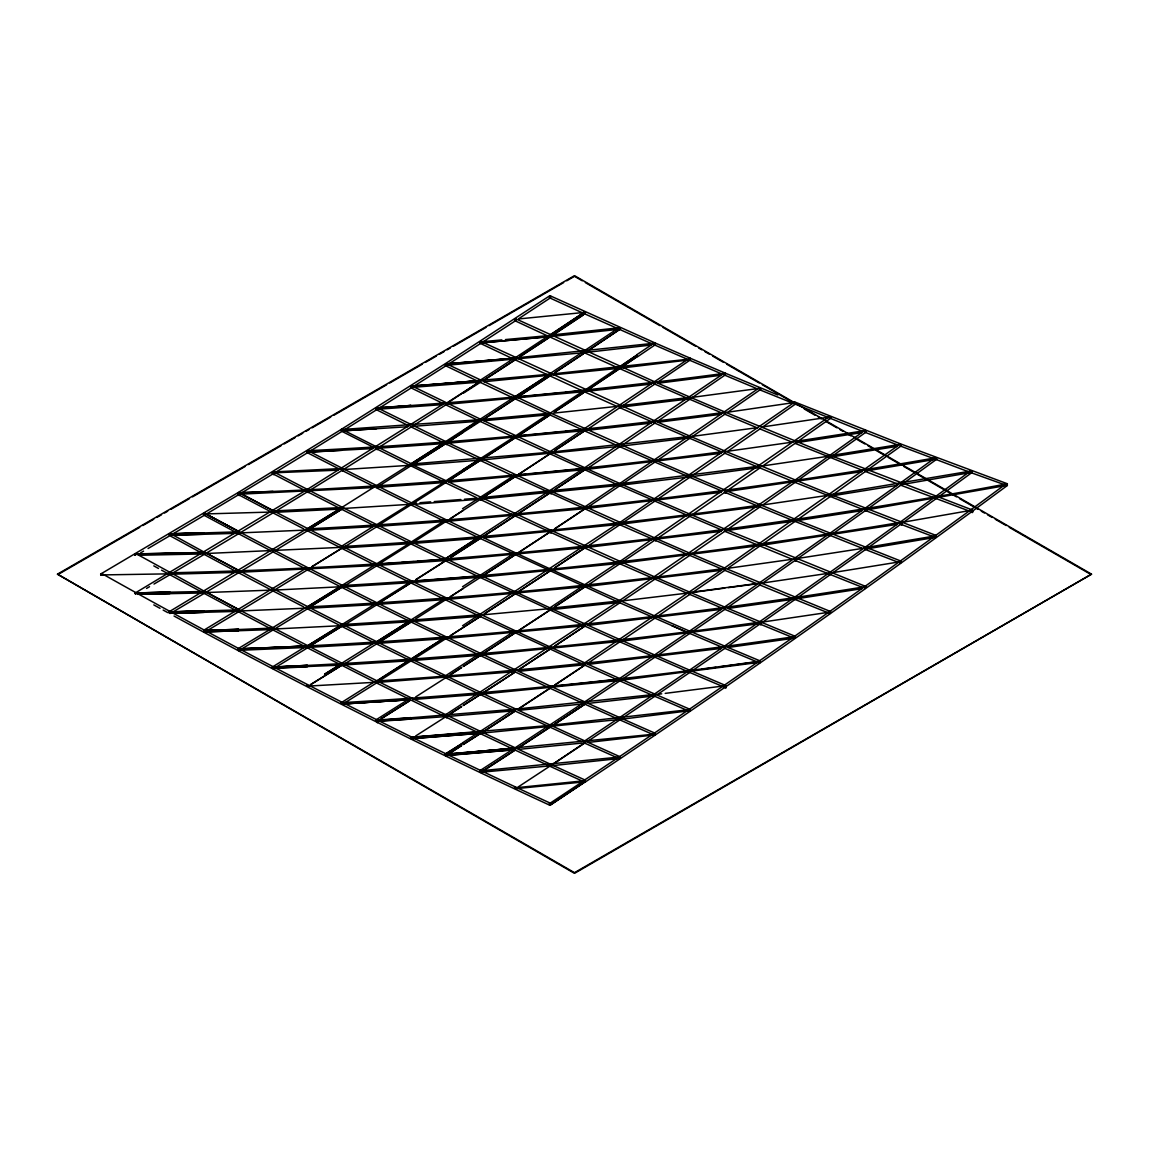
<?xml version="1.0" encoding="UTF-8"?>
<svg xmlns="http://www.w3.org/2000/svg" width="1149" height="1149" viewBox="0 0 1149 1149"><rect width="100%" height="100%" fill="white"/><g stroke="black" fill="none" stroke-linecap="round" stroke-linejoin="round"><path stroke-width="1.5" d="M829.434 495.98L829.664 494.889M829.434 456.957L829.664 455.866M829.837 613.494L830.454 611.498L829.837 613.494L794.648 599.304M829.434 574.026L829.664 572.949M829.434 535.003L829.664 533.926M724.646 451.37C563.369 472.885 401.102 486.86 238.504 492.82L238.504 493.366M237.829 648.941C239.581 647.663 239.236 652.244 238.561 649.803M865.513 587.785L865.269 586.694C657.86 620.101 448.455 641.286 238.504 648.912L238.575 650.348L305.677 647.49M794.476 403.371L794.864 402.279L795.74 403.873L762.074 427.428M338.424 470.142L272.988 472.857M407.68 660.876L341.957 665.084L310.316 684.804L342.172 665.07L272.988 667.971M373.066 448.555L307.458 452.103M341.928 430.631L341.354 429.338L237.972 492.662L100.595 574.083M409.36 699.784L341.985 703.906M724.804 374.014L724.646 373.324C609.013 388.75 492.864 400.211 376.455 407.924L376.47 408.843M689.759 359.062L549.94 374.186L411.04 386.581M411.026 737.256L411.658 738.85L410.538 737.084M447.492 363.816L515.125 358.086L445.683 363.931L445.755 365.08M588.417 742.398L654.772 734.886L654.758 734.125L445.697 754.721L445.826 755.611L515.269 749.708M445.826 755.424L513.502 749.78M901.376 445.64L900.04 444.175L724.129 568.31L584.267 663.145M585.143 780.674L515.14 787.826M725.105 375.005L725.191 373.626L724.129 373.195L584.267 468.031L444.993 559.06L480.009 536.497M759.704 388.017L759.934 389.094M899.911 562.392L901.276 561.33M134.878 555.283L136.099 553.717L204.364 591.247M795.266 636.331L794.648 638.327L795.453 636.402L725.048 607.203M411.802 386.638L411.601 385.834L410.811 386.38M830.038 494.702L971.221 470.975L971.393 472.253M760.135 660.919L759.503 662.901L760.308 660.991L725.048 646.226M377.188 408.498L376.743 407.651L375.809 408.627M690.018 670.312L725.22 685.321L724.229 687.159L725.349 686.499M1007.256 483.715L1006.064 484.648M690.19 709.407L689.185 711.231L690.19 709.407L655.031 694.14M654.097 733.895L654.772 735.058L655.203 733.249C502.012 666.133 351.695 592.539 204.479 513.172L239.193 531.8M619.153 757.493L619.426 758.728L620.446 757.722M239.236 493.452L238.848 492.548L237.972 493.294M935.257 457.934L936.78 459.155L904.364 482.637M307.386 451.6L307.918 450.652C421.913 509.452 537.732 564.676 655.203 616.166M204.867 514.063L204.436 513.201L203.603 513.905M866.116 431.622L865.269 430.415L864.895 431.507M134.821 593.243L306.84 489.718L445.166 402.811M168.96 612.92C168.372 610.78 171.775 612.345 170.023 613.509M339.831 469.338L306.884 452.462L307.386 450.724C446.947 443.902 586.148 430.717 724.646 412.347M303.753 489.862L272.414 473.575L273.462 471.765C398.545 537.272 525.869 598.514 655.203 655.189M689.07 359.034L689.228 358.186L690.348 359.062M202.066 553.215L169.305 535.405L169.291 534.271L170.368 533.596L204.364 552.224M619.024 327.925L620.23 328.083M134.85 555.068L135.266 554.033L204.149 552.439M550.457 297.792L549.409 295.997L445.166 363.788L341.354 429.338M584.123 430.171L584.582 429.137M584.123 469.194L584.582 468.16M584.123 508.217L584.582 507.183M584.123 547.24L584.582 546.206M584.123 586.263L584.582 585.229M584.123 625.286L584.582 624.252M584.123 664.309L584.582 663.275M584.123 703.332L584.582 702.298M584.123 742.369L584.582 741.32M549.279 453.266L549.739 452.232M549.279 570.335L549.739 569.301M549.279 765.449L549.739 764.415M445.022 364.951L446.243 363.73L550.515 413.022L655.203 460.074M445.022 716.172L445.496 715.138M410.365 699.253L410.854 698.219M341.196 430.516L342.431 429.295L341.684 429.281L376.455 446.746M375.752 682.075L376.24 681.055M341.196 664.653L342.574 663.591M272.227 472.986L272.715 471.966M306.682 490.896L307.185 489.876M272.227 512.009L272.73 510.989M972.083 510.702L971.48 511.621M584.798 312.068L584.942 313.16M584.769 780.43L584.927 781.808L517.079 788.544M619.742 328.901L619.684 327.752L549.94 335.163M482.321 772.128L550.069 765.88L619.828 758.469L619.814 757.708M549.308 296.887L550.5 295.939L655.203 343.005M654.628 343.953L654.628 343.192L515.154 358M654.628 733.435L654.801 734.8M550.586 297.088L550.5 295.939M689.615 358.373L689.687 359.522M621.566 719.245L689.802 710.685L689.615 709.594L549.94 725.407L411.055 737.285L480.383 731.899M237.8 493.84L238.116 493.036M794.232 480.684L864.752 430.473M203.445 514.45L203.761 513.66M970.862 510.17L971.839 509.783M169.118 534.816L169.434 534.026M203.445 553.473L203.761 552.224M203.445 631.533L203.761 630.729M936.277 535.52L935.688 537.531L936.277 535.52L830.454 494.429L725.048 451.097M900.155 522.536L899.94 523.628M900.155 561.559L899.94 562.651M688.955 358.56L549.409 452.088M724.646 373.324L724.717 374.473M724.646 685.508L724.847 686.599M864.881 469.812L864.666 470.903M864.881 547.872L864.666 548.949M865.685 586.421L865.068 588.417L865.685 586.421L725.048 529.143M619.024 484.031L759.216 387.888L760.279 388.319L760.609 389.425L728.437 411.744M619.024 523.054L794.347 402.322M619.024 562.076L829.521 416.527L830.598 416.943L830.928 418.064L797.205 441.862M584.123 507.37L619.153 483.715M621.566 680.208L759.934 662.269M514.479 475.255L462.544 508.691M728.322 647.447L795.051 638.054L794.864 636.603C656.065 657.027 516.447 671.921 376.455 681.041L445.697 636.934L377.145 681.012M795.051 638.054L794.864 636.603M830.009 416.728L830.239 418.107L830.425 416.943M830.009 611.857L830.239 613.221L830.655 612.13M237.857 610.636L238.92 609.645L204.709 591.304M971.968 511.549L1007.4 485.481L1007.213 484.189M794.864 441.475L865.269 430.602L865.283 431.363M1006.151 484.361L1007.4 483.873L1006.912 485.553L971.063 472.684M935.487 535.994L935.272 537.086M901.276 562.364L900.17 563.024M864.881 586.895L864.666 587.986M900.543 444.304L900.802 445.381L900.543 444.304L830.038 455.679M900.5 561.459L900.802 562.464M688.983 398.143L689.4 397.382M688.983 437.166L689.4 436.405M688.983 476.203L689.4 475.442M688.983 515.226L689.4 514.465M688.983 554.249L689.4 553.488M688.983 593.272L689.4 592.511M688.983 632.295L689.4 631.533M688.983 671.318L689.4 670.556M688.983 710.341L689.4 709.579M653.996 382.962L654.413 382.2M653.996 421.985L654.413 421.223M653.996 461.008L654.413 460.246M653.996 500.03L654.413 499.269M653.996 539.053L654.413 538.292M653.996 578.076L654.413 577.315M653.996 617.099L654.413 616.352M653.996 656.136L654.413 655.375M653.996 695.159L654.413 694.398M653.996 734.182L655.203 733.249M619.052 367.522L637.149 354.897L584.252 390.588M619.052 406.545L619.469 405.784M619.052 445.568L619.469 444.821M619.052 484.605L619.469 483.844M619.052 523.628L619.469 522.867M619.052 562.651L619.469 561.89M619.052 601.674L619.469 600.913M619.052 640.697L619.469 639.936M619.052 679.72L619.469 678.958M619.052 718.743L619.469 717.981M619.052 757.766L619.886 756.76M865.47 471.076L936.09 459.198L935.846 457.776C728.035 493.998 518.098 518.3 307.386 528.885M936.09 537.244L935.875 535.807L936.09 537.244L865.47 549.121M971.192 510.07L971.35 511.133M971.48 511.434L971.465 510.673M1007.07 484.203L1006.768 485.065M134.964 593.559L135.683 592.74L136.544 593.415M515.786 319.939L514.493 320.269L515.7 318.776L655.203 382.028M549.409 413.683L584.784 389.956L585.344 390.459M514.623 436.519L549.94 413.051L550.673 413.913M410.509 659.67L411.457 658.952M273.491 472.957L272.414 473.575M411.658 621.781L378.552 642.693M341.224 702.7L375.91 680.897M654.011 343.178L655.476 344.614L637.796 356.592M174.045 616.036C297.017 683.253 422.243 746.376 549.495 805.09L550.515 803.266C397.899 732.861 248.241 656.093 101.83 573.566L100.739 575.333M584.166 312.054L585.516 312.772L584.927 313.691M550.601 297.735L518.702 318.675M445.309 675.914L514.623 631.031M272.241 667.095L306.84 645.81M170.756 574.04L170.023 574.486M272.528 667.296L273.649 668.488L272.442 668.144M238.518 648.768L237.814 649.932L238.547 650.506M342.603 469.367L341.928 469.654L409.317 465.345M342.603 547.297L204.177 553.603M239.222 610.751L238.547 611.038L305.648 608.166M480.799 342.876L479.722 342.603L480.699 341.354L655.203 421.051M307.731 452.175L306.884 452.462M446.243 403.313L480.943 380.951L446.43 403.672M446.056 442.494L480.943 419.974L411.399 464.613L428.907 453.467M446.243 481.359L480.943 459.011L446.43 481.718M307.932 646.341L342.431 624.984L308.104 646.715M584.999 780.114L584.123 781.392L584.927 781.981L550.069 805.076L549.323 803.438L550.515 803.266M341.899 507.384L307.185 528.899L342.187 507.599M377.016 524.777L376.743 525.007M342.187 585.645L307.788 606.701M342.187 624.668L307.788 645.724M272.715 627.842L237.987 648.74M307.185 606.945L341.899 585.43M307.185 645.968L341.899 624.453M101.04 573.897L102.089 575.046M169.176 572.791L170.325 572.604M1006.165 483.801C867.897 585.918 727.331 684.948 584.267 780.228M938.202 497.158L972.155 472.368M972.155 511.391C845.319 604.345 716.516 694.628 585.631 781.794M935.358 457.632C786.304 565.94 634.564 670.571 479.88 770.692L481.129 771.568M904.277 521.718L936.78 498.178M867.581 509.05L901.448 484.734M867.581 548.073L901.448 523.757M866.174 510.055L832.379 534.113M866.174 549.078L832.379 573.136M833.757 455.09L866.174 432.01M832.336 495.118L901.046 445.984M797.205 480.885L830.928 457.087M797.205 519.908L830.928 496.109M797.205 558.931L830.928 535.132M797.205 597.954L830.928 574.17M762.074 466.451L795.74 442.896M794.347 480.383L619.153 600.783L445.309 714.937M762.074 505.474L795.74 481.919M762.074 544.497L795.74 520.942M762.074 583.534L795.74 559.965M762.074 622.557L795.74 598.988M728.437 450.767L760.609 428.462M728.437 489.79L760.609 467.485M728.437 528.813L760.609 506.508M760.609 545.531L728.409 567.865M728.437 606.859L760.609 584.554M728.437 645.882L760.609 623.577M725.507 530.838L693.364 552.942M725.507 569.861L693.364 591.965M691.928 397.827L725.522 374.746M691.928 436.85L725.522 413.769M693.393 474.867L725.522 452.792M693.393 513.89L725.507 491.815M691.928 631.964L725.522 608.884M691.928 670.987L725.522 647.907M658.391 381.655L690.477 359.809M658.391 420.678L690.477 398.832M658.391 459.701L690.477 437.855M658.391 498.723L690.477 476.878M658.391 537.746L690.477 515.901M658.391 576.784L690.477 554.924M658.391 615.807L690.477 593.947M658.391 654.829L690.477 632.97M658.391 693.852L690.477 671.993M622.916 366.287L637.307 356.52L622.744 366.416M636.661 354.826L654.097 343.063M621.982 406.258L655.476 383.637M621.982 445.281L655.476 422.674M621.982 484.303L655.476 461.697M621.982 523.326L655.476 500.72M621.982 562.349L655.476 539.743M621.982 601.372L655.476 578.766M621.982 640.395L655.476 617.789M621.982 679.418L655.476 656.811M621.982 718.441L655.476 695.834M619.153 327.623L549.409 374.043M587.082 429.597L620.532 407.234M587.082 468.634L620.532 446.257M587.082 507.657L620.532 485.28M619.153 522.738L462.544 625.76M587.082 546.68L620.532 524.303M619.153 561.76L549.409 608.194M587.082 585.703L620.532 563.326M587.082 624.726L620.532 602.349M587.082 663.749L620.532 641.372M936.78 459.155L935.889 459.097M587.082 702.771L620.532 680.409M584.267 741.206C715.138 654.054 843.897 563.757 970.733 470.846L971.997 471.593M587.082 741.794L620.532 719.432M552.985 764.114L585.128 742.8M553.143 763.97L584.726 742.714M584.784 311.896L550.242 335.192M515.154 357.842L584.582 312.054L585.588 312.499M554.637 723.971L585.128 703.777M552.224 725.881L585.631 703.748M584.784 780.2L549.739 803.453L549.495 805.09M584.927 781.981L550.357 805.133L550.242 803.481M655.203 577.143L550.515 530.106L410.854 464.081L549.94 374.028L515.355 396.778M518.371 747.798L550.27 726.857M518.17 786.979L550.27 765.88M482.494 342.23L515.8 320.571M479.865 380.463L514.623 357.87M445.913 480.756L515.441 436.089M514.623 552.985L462.544 586.737M514.623 709.077L462.544 742.829M483.427 770.562L515.47 749.708M463.047 430.703L480.699 419.672M450.135 440.771L480.512 421.238M463.047 469.726L480.699 458.695M450.135 479.794L480.713 460.103M450.135 518.831L480.512 499.284M450.135 596.877L480.512 577.329M450.135 635.9L480.713 616.209M450.135 674.923L461.711 667.425L450.293 674.808M450.135 713.946L461.711 706.463L450.293 713.831M450.135 752.968L461.711 745.486L450.293 752.854M450.293 440.656L463.162 432.354M450.293 479.679L480.512 460.261M450.293 518.702L463.162 510.4M450.293 596.748L463.162 588.446M450.293 635.785L480.512 616.352M447.851 364.549L481.043 343.178M830.928 418.064L829.664 417.561M463.162 393.331L480.512 382.215M414.028 463.837L445.999 443.428M480.713 655.232L463.162 666.492L480.512 655.39M480.713 694.255L463.162 705.515L480.512 694.413M445.18 754.017L463.047 742.9L445.496 754.175L446.501 755.266L445.798 755.783M480.713 733.277L463.162 744.538L480.512 733.435M414.2 463.693L444.361 444.505M445.697 519.865L411.457 541.868M480.397 614.744L411.055 620.173L376.455 641.874L445.697 597.911M413.18 386.667L446.343 365.526M413.166 425.704L446.315 404.563M414.157 502.788L445.999 482.451M414.157 541.811L445.999 521.474M415.665 618.894L445.999 599.519M795.74 403.873L794.849 403.816M415.665 657.917L445.999 638.542M415.665 696.94L445.999 677.565M415.665 735.963L445.999 716.603M342.1 507.298L445.913 441.733L550.515 491.068L655.203 538.12M378.567 408.527L411.672 387.63M378.552 447.564L411.658 426.667M379.543 485.639L411.342 465.532M376.24 524.964L411.342 503.147M379.558 524.648L411.141 504.713M379.543 563.685L411.141 543.736M381.037 640.783L411.141 621.781M381.037 679.806L411.141 660.804M410.509 698.075L375.924 719.92L377.159 720.811L376.527 721.673M381.253 718.671L409.834 700.617M381.037 718.829L409.633 700.775M760.609 389.425L759.331 388.922M344.011 430.143L377.073 409.475M343.982 469.18L377.044 448.512M341.354 546.407L375.91 524.806M345.49 546.292L377.044 526.572M345.49 585.315L377.044 565.595M345.49 624.338L377.044 604.618M341.354 663.476L375.91 641.874M345.49 663.361L377.044 643.641M345.49 702.398L377.044 682.664M311.752 527.808L342.172 508.978L311.91 527.693M310.316 606.744L342.172 587.024L310.489 606.615M310.316 645.781L342.172 626.047L310.489 645.637M310.862 450.667L342.503 431.09M310.848 489.704L342.488 470.128M275.028 472.641L307.989 452.447M274.999 511.678L307.961 491.485M169.305 611.656L306.84 528.741M274.999 550.701L307.961 530.508M203.89 631.62L204.924 631.634L203.617 630.327L306.84 567.764M274.999 589.724L307.961 569.531M272.385 627.9L306.84 606.787M274.999 628.747L307.961 608.553M276.492 666.851L307.961 647.576M240.601 493.51L273.519 473.56M240.572 532.547L273.505 512.598M240.572 571.57L273.505 551.621M240.572 610.593L273.505 590.643M240.572 649.63L273.505 629.666M206.231 514.134L239.107 494.415M206.202 553.172L239.078 533.452M206.202 592.195L239.078 572.489M206.202 631.232L239.078 611.512M620.532 329.188L619.828 329.375A6879.709 3111.722 -51 0 1 589.279 349.957M170.411 535.391L204.737 515.025M173.37 572.676L204.709 554.077M173.37 611.699L204.709 593.099M549.739 335.149L550.515 334.977M584.582 390.114L585.372 389.928M619.684 366.603L620.259 366.588M140.609 552.884L143.582 551.147M148.063 548.518L168.917 536.267M146.541 588.432L149.528 586.694M153.995 584.065L168.889 575.319M57.45 574.155L574.5 275.645L1091.55 574.155L574.5 873.355L57.45 574.155L574.5 872.68L1091.55 574.155M59.001 573.94L139.747 527.334M142.849 525.538L153.722 519.262M156.824 517.467L161.478 514.781M164.58 512.985L167.697 511.19M170.799 509.395L189.427 498.637M192.529 496.842L245.326 466.365M248.428 464.569L281.045 445.755M284.148 443.959L295.02 437.683M298.122 435.888L302.776 433.202M305.878 431.406L308.995 429.611M312.097 427.816L330.725 417.058M333.828 415.277L386.624 384.786M389.726 383.005L422.329 364.176M425.446 362.38L436.304 356.104M439.421 354.309L444.074 351.623M447.176 349.827L450.279 348.032M453.395 346.251L485.998 327.422M489.101 325.627L563.628 282.597M566.73 280.801L574.5 276.32L582.27 280.801M445.41 753.945L445.266 755.266M342.445 508.533L409.317 504.368M342.445 625.602L273.476 629.049M342.416 664.596L325.167 674.75L342.603 664.381L341.928 664.783M273.476 511.98L204.149 513.976M273.476 590.026L204.177 592.625M273.491 549.825L272.73 550.012L273.634 550.759M620.259 756.832C502.946 704.509 387.285 648.438 273.491 588.848L272.73 589.035L273.634 589.782M342.301 624.367L411.744 581.121M411.457 502.845L445.999 481.043M619.886 483.6L655.203 499.097M170.368 573.825L101.356 574.931L101.342 574.069M341.368 702.484L342.632 704.064L341.253 703.59M1006.668 483.916C730.692 535.822 450.638 566.773 169.837 572.805M1006.897 485.366L865.47 510.099M971.48 472.411L900.759 484.777M902.439 522.335L969.612 510.587M865.269 547.671L935.875 535.807M342.215 586.679L272.959 590.169M830.239 457.13L897.24 446.315M830.239 496.153L897.24 485.338M900.543 522.35C715.626 553.315 529.1 574.83 341.899 585.573M897.24 524.361L759.906 545.56L621.566 563.139M831.919 572.762L898.906 561.962M307.702 529.991L238.547 532.978M861.951 432.599L796.803 442.652M861.951 471.621L726.57 491.6M796.803 520.712L861.951 510.644M796.731 558.586L863.631 548.245M796.803 598.758L861.951 588.69M272.385 549.84L273.132 549.768M272.385 588.877L273.132 588.791M761.586 427.083L828.4 417.216M761.586 466.106L828.4 456.239M761.586 505.129L828.4 495.262M761.586 583.175L828.4 573.308M761.586 622.198L828.4 612.331M726.498 412.39L794.864 402.452L794.95 403.601M726.498 451.428L793.212 442.035M726.57 530.623L795.051 520.985M728.251 568.252L795.237 558.845M728.322 608.424L795.051 599.031M691.454 397.468L758.081 388.549M691.454 436.491L758.081 427.572M759.733 466.063L619.67 483.858L480.397 497.675M691.526 476.663L759.906 467.514M759.733 505.086C621.078 524.475 481.675 538.493 341.899 546.551M759.906 506.537L621.566 524.116M689.615 592.525L759.704 583.146M693.206 592.353L724.76 588.13M728.265 587.656L758.081 583.663M759.733 622.155C598.284 644.804 435.787 659.957 272.916 667.081L272.988 668.517M759.906 623.605L621.566 641.185M691.454 670.643L698.463 669.695M701.967 669.235L715.999 667.354M719.504 666.88L758.081 661.723M549.739 295.954L549.495 297.074M658.276 383.22L721.313 375.22M658.276 422.243L721.313 414.243M721.313 453.266L584.927 469.625L449.273 482.163M721.313 492.289L584.927 508.648L445.798 521.474M721.313 531.312L584.927 547.671L445.798 560.497M724.646 568.439C586.148 586.866 446.932 599.879 307.386 606.931M721.313 570.335L584.927 586.694L445.798 599.534M721.313 609.358L588.417 625.329M721.313 648.381L588.417 664.352M656.452 694.484L661.709 693.824M665.214 693.378L722.994 686.039M621.58 368.025L689.773 359.824M689.615 397.396L619.684 405.798M621.566 407.048L689.773 398.861M689.615 436.433L549.94 452.232L411.055 464.067M621.58 446.071L689.773 437.884M621.58 485.093L689.773 476.907M621.508 601.013L687.949 593.042M584.927 352.542L651.282 345.03M584.927 391.565L651.282 384.068M584.927 430.602L651.282 423.091M654.628 694.413L515.154 709.22L376.441 720.624L376.542 721.515L445.798 716.603L515.269 710.685M588.417 703.375L654.772 695.863M550.069 336.614L619.828 329.203M619.828 368.226L483.988 381.741M553.502 413.137L618.018 406.286M482.25 459.945L619.828 446.286M619.828 485.309L482.293 498.968M619.828 524.332L483.988 537.833M619.828 563.355L482.293 577.013M549.94 608.324L619.684 600.927M550.069 609.789L619.828 602.378M619.828 641.401L482.25 655.059M551.75 686.499L591.864 682.233M595.354 681.86L602.32 681.127M605.81 680.754L618.018 679.461M619.828 680.423L482.25 694.097M619.828 719.446L482.293 733.105M518.788 318.934L583.074 312.542M583.189 352.714L447.607 365.224M518.788 396.979L561.646 392.728M565.222 392.369L583.074 390.603M583.132 391.752L447.579 404.261M516.993 436.175L525.926 435.299M529.502 434.94L561.646 431.751M565.222 431.392L583.074 429.625M583.132 430.774L447.536 443.284M516.993 475.198L525.926 474.322M529.502 473.963L549.15 472.009M552.712 471.664L572.36 469.711M575.936 469.352L583.074 468.648M584.927 625.717L445.798 638.557L376.527 643.469M518.831 671.303L584.927 664.74M518.745 710.326L584.927 703.763M518.745 749.363L584.927 742.785M482.321 342.862L546.522 336.872M501.854 339.903L480.454 341.885L480.454 342.732M505.431 339.573L548.231 335.623M482.278 342.819L546.507 336.944M549.94 413.209L480.397 419.629L341.899 429.525M483.988 420.764L550.069 414.66M482.235 614.887L548.231 608.798M452.878 363.615L513.431 358.459M515.269 671.648L376.527 682.506M445.711 754.218L515.154 748.243L445.683 754.175M412.936 387.328L480.512 382.057M412.922 426.365L480.512 421.08M412.922 465.388L480.512 460.103M412.879 503.262L416.426 502.989M419.988 502.702L430.66 501.869M434.221 501.596L460.893 499.513M464.455 499.226L476.907 498.249M412.922 504.411L480.512 499.126M412.879 543.448L480.512 538.149M418.207 580.891L430.66 579.915M434.221 579.642L475.126 576.439M412.922 582.471L480.512 577.171M412.879 621.494L480.512 616.209M412.879 660.517L480.512 655.232M412.879 699.54L480.512 694.255M412.879 737.414L457.331 733.924M460.893 733.651L478.673 732.258M476.964 733.479L412.936 738.548L480.512 733.277M376.455 407.924L411.055 405.425L376.527 408.57M376.542 409.331L442.336 404.649M378.179 719.992L411.055 717.622M411.184 719.044L376.542 720.969M376.527 448.354L444.031 443.557M376.527 487.377L444.031 482.58M376.527 526.414L444.031 521.603M378.265 564.159L381.813 563.9M385.36 563.642L397.798 562.766M401.346 562.507L413.784 561.631M417.331 561.373L443.974 559.477M376.527 565.437L444.031 560.626M376.527 604.446L444.031 599.649M341.985 704.093L407.608 699.827L341.957 704.064L341.871 702.657C481.661 694.585 621.078 680.581 759.733 661.178L759.906 662.628M376.57 428.706L341.985 430.932L407.68 426.724M341.957 548.016L411.141 543.578M341.971 587.024L407.593 582.83M341.899 624.596L411.342 620.23M341.957 626.061L407.593 621.853M373.066 487.578L238.575 494.257M307.444 530.35L372.98 526.615M373.066 565.624L238.561 572.317M307.444 608.396L372.994 604.647M307.444 647.418L373.08 643.67M309.182 686.039L374.718 682.305M341.985 450.322L307.458 452.289M341.899 468.505L272.916 471.952L272.988 473.402M341.899 507.528L272.931 510.975M272.974 512.425L341.957 508.993M272.974 668.474L307.472 666.793M238.504 492.82L272.945 491.355M272.931 628.043L204.149 631.045L204.192 631.95L272.974 629.508M204.192 631.95L238.59 630.715L204.192 631.39M238.518 531.829L169.822 533.983L169.865 535.233L236.838 533.337M169.865 535.233L204.22 534.256M169.865 574.27L236.838 572.36M238.518 609.875L169.822 612.029L169.865 613.279L236.838 611.383M139.115 555.283L202.425 553.947M204.149 591.462L135.553 592.927L135.596 594.335M142.447 594.234L202.468 592.97M135.553 553.904L204.149 552.525L135.568 554.45M137.305 594.306L169.88 593.645M619.469 366.761L620.23 367.106M515.47 788.731L514.493 787.338L515.7 787.625M411.342 738.692L410.595 738.333M376.728 721.515L375.996 721.155M655.203 694.226C513.919 632.323 375.062 564.906 238.848 492.548L273.606 510.946M239.078 570.694L204.709 552.281M342.459 585.401L341.684 585.588L411.342 542.184M377.016 485.754L376.743 485.984M377.016 602.823L376.743 603.067M584.999 467.916L620.259 483.657M585.128 469.625L584.927 469.783A6855.48 3100.62 -51 0 1 554.421 490.048M480.799 772.53L479.794 771.582M1007.07 483.643L900.96 444.031L795.266 402.179M967.831 471.478L900.356 446.027M967.831 510.501L900.356 485.05M971.652 509.711L830.454 455.406L725.048 412.074M900.356 524.073L935.688 537.531M136.314 554.206L135.568 554.206M865.068 432.326L897.139 444.778M865.068 471.349L897.139 483.801M865.068 510.371L897.125 522.824M900.96 561.1L795.266 519.262L725.048 490.12M865.068 549.394L897.125 561.847M861.836 431.047L759.503 389.726M861.865 470.085L794.648 443.198M861.865 509.108L794.648 482.221M861.836 548.116L794.648 521.244M861.836 587.139L794.648 560.281M830.454 611.498L725.048 568.166M777.83 395.012L725.048 373.052M759.503 428.749L791.446 441.891M759.503 467.787L793.04 481.56M759.503 506.81L793.04 520.583M759.503 545.832L791.446 558.96M759.503 584.855L793.04 598.643M759.503 623.878L791.446 637.006M724.416 375.034L756.286 388.391M724.416 414.057L756.286 427.414M724.416 453.079L756.286 466.437M724.416 492.117L756.315 505.474M724.416 531.14L756.286 544.482M724.416 570.163L756.286 583.505M724.416 609.185L756.315 622.543M724.416 648.208L756.315 661.565M690.018 358.115L725.22 373.123M689.185 360.025L722.635 374.287M690.018 397.137L725.22 412.146M689.185 399.048L722.635 413.31M690.018 436.16L725.22 451.169M689.185 438.071L722.635 452.333M690.018 475.183L725.22 490.206M689.185 477.094L721.199 490.738M690.018 514.206L725.22 529.229M689.185 516.116L721.199 529.761M690.018 553.229L725.22 568.252M689.185 555.139L722.635 569.401M690.018 592.252L725.22 607.275M689.185 594.162L722.635 608.424M690.018 631.289L725.22 646.298M689.185 633.185L721.199 646.844M689.185 672.208L724.416 687.231M445.395 365.626L476.778 380.721M655.031 342.933L690.19 358.186M654.198 344.829L686.154 358.703M655.031 381.956L690.19 397.209M654.198 383.852L686.01 397.669M655.031 420.979L690.19 436.232M654.198 422.875L686.154 436.749M655.031 460.002L690.19 475.255M686.154 475.772L619.254 446.473M655.031 499.025L690.19 514.278M687.605 515.427L619.254 485.496M655.031 538.048L690.19 553.315M687.605 554.45L619.254 524.519M655.031 577.071L690.19 592.338M687.605 593.473L619.254 563.541M690.19 631.361L655.031 616.094M687.605 632.496L619.254 602.564M671.734 625.616L686.154 631.878M655.031 655.117L690.19 670.384M687.605 671.519L619.254 641.587M654.198 696.05L687.605 710.542M652.618 422.186L619.254 407.435M652.603 344.125L584.353 313.706M619.254 368.412L652.603 383.148M619.254 680.61L652.603 695.346M619.254 719.633L652.603 734.369M617.659 367.709L584.353 352.729M616.079 406.014L584.353 391.752M616.079 445.051L584.353 430.774M616.079 484.074L514.695 437.683M616.079 601.142L479.937 538.335M616.079 640.165L584.353 625.903M616.079 679.188L584.353 664.926M616.079 718.211L584.353 703.949M617.659 757.952L584.353 742.972M616.079 523.082L514.695 476.72M584.353 547.858L617.659 562.823M582.773 312.988L549.495 297.778M582.773 352.011L549.495 336.801M582.758 391.033L514.695 359.637M582.758 430.056L514.695 398.66M582.773 547.125L514.695 515.743M582.773 625.185L479.937 577.358M582.758 664.194L479.937 616.381M549.495 688.021L581.179 702.499M581.193 741.536L514.695 710.858M204.479 591.218C329.26 658.478 456.268 721.629 585.372 780.171M549.495 766.067L581.179 780.544M585.372 467.988L480.971 419.442L411.601 385.834M514.695 320.614L547.915 336.068M547.915 687.289L479.937 655.404M514.695 749.88L547.915 765.335M479.937 343.206L513.115 358.89M479.937 382.229L513.115 397.913M479.937 421.266L513.115 436.936M479.937 460.289L513.115 475.973M479.937 499.312L513.115 514.996M479.937 694.427L511.535 709.364M479.937 733.45L511.535 748.387M445.223 404.577L476.778 419.744M445.223 443.6L476.778 458.767M445.223 482.637L476.778 497.79M445.223 521.66L476.778 536.813M445.223 560.683L476.778 575.836M445.223 599.706L476.778 614.859M476.778 653.896L410.566 621.796M476.778 692.919L410.566 660.833M445.223 716.775L476.778 731.942M410.581 387.658L443.658 403.816M446.272 441.791L376.987 407.68M410.566 426.681L443.658 442.839M410.566 465.704L443.658 481.862M410.566 504.727L443.658 520.885M410.566 543.75L443.658 559.908M410.566 582.773L443.658 598.931M410.566 699.856L443.658 716.014M375.967 409.504L409.001 425.906M377.016 446.731L411.615 463.894M375.953 448.527L409.001 464.928M375.953 487.549L409.001 503.951M375.953 526.587L409.001 542.974M375.953 565.61L409.001 581.997M375.953 604.633L409.001 621.02M375.953 643.655L409.001 660.043M375.953 682.678L409.001 699.066M341.397 431.119L374.387 447.737M341.397 470.142L374.387 486.759M341.397 509.165L374.387 525.782M341.397 548.188L374.387 564.82M341.397 587.211L374.387 603.843M341.397 626.234L374.387 642.865M374.387 681.888L306.884 647.591M306.884 491.485L339.831 508.361M306.884 530.508L339.831 547.384M306.884 569.545L339.831 586.407M306.884 608.568L339.831 625.429M272.414 512.598L303.753 528.885M272.414 551.621L303.753 567.908M272.414 590.643L303.753 606.931M272.414 629.666L303.753 645.953M273.491 588.848L204.551 552.209M238.001 494.429L270.848 511.765M237.987 533.452L270.848 550.802M237.987 572.475L270.848 589.825M237.987 611.498L270.848 628.848M239.078 531.671L204.852 513.416M203.632 515.039L236.435 532.619M203.617 554.062L236.435 571.642M203.617 593.085L236.435 610.665M202.066 592.252L169.377 574.471M153.794 565.883L158.476 568.453M161.578 570.177L167.811 573.61M153.794 604.905L160.027 608.338M163.144 610.062L167.811 612.632M585.372 282.597L659.899 325.627M663.002 327.422L695.605 346.251M698.721 348.032L701.824 349.827M704.926 351.623L709.579 354.309M712.696 356.104L723.554 362.38M726.671 364.176L759.274 383.005M762.376 384.786L791.876 401.82M804.3 409.001L815.172 415.277M818.275 417.058L821.377 418.854M826.045 421.539L836.903 427.816M840.005 429.611L843.122 431.406M846.224 433.202L850.878 435.888M857.097 439.478L864.852 443.959M867.955 445.755L872.622 448.44M875.725 450.236L885.046 455.607M888.148 457.403L900.572 464.569M903.674 466.365L914.547 472.641M917.649 474.436L944.047 489.675M947.149 491.47L956.471 496.842M959.573 498.637L978.201 509.395M981.303 511.19L984.42 512.985M987.522 514.781L992.176 517.467M995.278 519.262L1006.151 525.538M1009.253 527.334L1089.999 573.94M376.743 564.03L377.145 563.944M307.386 528.741L308.104 529.646M515.125 787.28L515.283 788.171M584.927 664.912L585.128 664.754A6872.873 3108.462 -51 0 1 554.622 685.077M307.156 686.37L306.855 684.818L308.104 685.738M445.683 363.931L445.812 364.822M584.353 313.002L585.128 313.533A6872.844 3108.318 -51 0 1 554.637 333.756M411.026 386.035L411.155 386.926M376.987 525.323L377.231 526.055M376.987 564.346L377.231 565.078M619.828 758.469L619.684 757.019L480.383 770.85L480.526 771.74M865.384 430.904L865.355 431.751M307.415 685.292L307.415 686.14M238.518 492.849L238.532 493.955M515.283 319.882L515.14 319.537M583.448 314.883A6872.901 3108.648 -51 0 1 554.407 334.129M550.055 337.002A6872.901 3108.648 -51 0 1 519.592 356.994M515.24 359.838A6872.901 3108.648 -51 0 1 484.821 379.63M548.82 337.591A6872.844 3108.318 -51 0 1 519.822 356.635M515.47 359.465A6872.844 3108.318 -51 0 1 483.614 380.19M583.462 353.835A6879.709 3111.722 -51 0 1 554.407 373.08M550.055 375.953A6879.709 3111.722 -51 0 1 519.607 395.945M515.255 398.789A6879.709 3111.722 -51 0 1 484.835 418.581M620.043 329.088A6879.738 3111.435 -51 0 1 589.509 349.526M585.143 352.427A6879.738 3111.435 -51 0 1 554.651 372.635M550.285 375.508A6879.738 3111.435 -51 0 1 519.836 395.515M515.484 398.358A6879.738 3111.435 -51 0 1 483.628 419.069M619.814 368.542A6879.709 3111.722 -51 0 1 589.279 388.98M583.462 392.857A6879.709 3111.722 -51 0 1 554.407 412.103M550.055 414.976A6879.709 3111.722 -51 0 1 519.607 434.968M515.255 437.812A6879.709 3111.722 -51 0 1 484.835 457.604M620.029 368.254A6879.709 3111.42 -51 0 1 589.494 388.678M585.128 391.594A6879.709 3111.42 -51 0 1 554.637 411.802M550.27 414.674A6879.709 3111.42 -51 0 1 516.921 436.577M515.47 437.525A6879.709 3111.42 -51 0 1 483.614 458.236M585.157 430.401A6872.901 3108.332 -51 0 1 554.651 450.609M550.299 453.482A6872.901 3108.332 -51 0 1 518.4 474.436M515.499 476.332A6872.901 3108.332 -51 0 1 483.628 497.057M583.477 431.636A6872.858 3108.347 -51 0 1 554.436 450.882M550.084 453.754A6872.858 3108.347 -51 0 1 518.185 474.709M515.283 476.591A6872.858 3108.347 -51 0 1 484.864 496.382M585.143 469.453A6855.508 3100.476 -51 0 1 554.651 489.675M550.299 492.548A6855.508 3100.476 -51 0 1 518.386 513.488M515.484 515.384A6855.508 3100.476 -51 0 1 483.628 536.109M480.742 537.976A6855.508 3100.476 -51 0 1 450.552 557.423M446.027 560.324A6855.508 3100.476 -51 0 1 415.881 579.556M409.863 583.376A6855.508 3100.476 -51 0 1 379.759 602.392M550.069 492.921A6855.48 3100.62 -51 0 1 518.156 513.862M515.269 515.757A6855.48 3100.62 -51 0 1 484.849 535.549M480.512 538.35A6855.48 3100.62 -51 0 1 450.322 557.796M444.29 561.66A6855.48 3100.62 -51 0 1 415.651 579.929M411.141 582.802A6855.48 3100.62 -51 0 1 379.529 602.765M554.637 528.827A6872.887 3108.404 -51 0 0 585.128 508.605L584.927 508.806A6872.873 3108.49 -51 0 1 554.421 529.057M550.285 531.7A6872.887 3108.404 -51 0 1 518.371 552.64M515.47 554.536A6872.887 3108.404 -51 0 1 483.614 575.261M550.069 531.944A6872.873 3108.49 -51 0 1 518.156 552.884M515.269 554.78A6872.873 3108.49 -51 0 1 484.849 574.557M554.637 567.893A6872.887 3108.433 -51 0 0 585.128 547.671L584.927 547.829A6872.887 3108.476 -51 0 1 554.436 568.037M550.27 570.766A6872.887 3108.433 -51 0 1 518.371 591.706M515.47 593.602A6872.887 3108.433 -51 0 1 483.614 614.327M550.069 570.909A6872.887 3108.476 -51 0 1 518.17 591.864M515.269 593.76A6872.887 3108.476 -51 0 1 484.849 613.537M554.637 606.873A6872.887 3108.404 -51 0 0 585.128 586.651L584.927 586.852A6872.873 3108.49 -51 0 1 554.421 607.132M550.285 609.746A6872.887 3108.404 -51 0 1 518.371 630.686M515.47 632.582A6872.887 3108.404 -51 0 1 483.614 653.307M550.069 610.018A6872.873 3108.49 -51 0 1 518.156 630.959M515.255 632.855A6872.873 3108.49 -51 0 1 484.849 652.632M584.898 626.104A6872.887 3108.648 -51 0 1 554.407 646.327M550.055 649.199A6872.887 3108.648 -51 0 1 518.142 670.14M515.24 672.036A6872.887 3108.648 -51 0 1 483.384 692.761M585.114 625.832A6872.873 3108.462 -51 0 1 554.622 646.054M550.27 648.926A6872.873 3108.462 -51 0 1 518.357 669.881M515.456 671.777A6872.873 3108.462 -51 0 1 483.6 692.488M550.27 687.949A6872.873 3108.462 -51 0 1 518.357 708.904M515.456 710.8A6872.873 3108.462 -51 0 1 483.6 731.511M584.898 665.127A6872.887 3108.648 -51 0 1 554.407 685.35M550.055 688.222A6872.887 3108.648 -51 0 1 518.142 709.163M515.24 711.059A6872.887 3108.648 -51 0 1 483.384 731.784M584.898 704.15A6872.887 3108.634 -51 0 1 554.407 724.373M550.055 727.245A6872.887 3108.634 -51 0 1 518.142 748.186M515.24 750.082A6872.887 3108.634 -51 0 1 483.384 770.807M239.581 492.935A2.097 1.206 60 0 1 239.954 494.86A2.097 1.206 60 0 1 238.82 495.391M274.41 473.848A2.097 1.206 60 0 1 273.247 474.523M273.778 471.722A2.097 1.206 60 0 1 274.324 472.813M308.463 489.991A2.097 1.206 60 0 1 307.989 492.504M342.977 468.634A2.097 1.206 60 0 1 343.292 469.367M343.379 470.415A2.097 1.206 60 0 1 342.747 471.133M377.949 448.799A2.097 1.206 60 0 1 376.771 449.474M377.317 446.674A2.097 1.206 60 0 1 377.863 447.765M446.803 442.092A2.097 1.206 60 0 1 447.119 442.839M447.119 444.146A2.097 1.206 60 0 1 446.573 444.606M308.463 568.037A2.097 1.206 60 0 1 307.989 570.55M481.934 499.255A2.097 1.206 60 0 1 481.029 500.318M481.503 497.79A2.097 1.206 60 0 1 481.833 498.537M550.831 491.04A2.097 1.206 60 0 1 551.463 492.49M551.376 493.438A2.097 1.206 60 0 1 550.831 493.883M551.376 532.461A2.097 1.206 60 0 1 550.299 532.863M550.831 530.062A2.097 1.206 60 0 1 551.463 531.513M377.533 720.193A2.097 1.206 60 0 1 377.863 720.94M377.863 722.247A2.097 1.206 60 0 1 377.317 722.707M655.749 538.436A2.097 1.206 60 0 1 655.519 540.935M726.182 492.289A2.097 1.206 60 0 1 725.019 492.964M725.78 490.508A2.097 1.206 60 0 1 726.096 491.255M446.042 714.362A2.097 1.206 60 0 1 447.234 716.559A2.097 1.206 60 0 1 446.315 717.78M796.444 560.138A2.097 1.206 60 0 1 795.525 561.186M795.783 558.328A2.097 1.206 60 0 1 796.329 559.419M865.657 507.858A2.097 1.206 60 0 1 866.834 509.883A2.097 1.206 60 0 1 866.202 511.276M761.184 624.324A2.097 1.206 60 0 1 760.394 624.797M760.638 621.939A2.097 1.206 60 0 1 761.27 623.39M901.706 522.465A2.097 1.206 60 0 1 901.218 524.992M725.55 685.292A2.097 1.206 60 0 1 726.211 687.26A2.097 1.206 60 0 1 725.292 688.15M972.413 510.099A2.097 1.206 60 0 1 972.183 512.612M169.363 573.164L169.951 572.619L169.363 573.164M342.431 507.915L325.167 518.644L342.431 507.915M342.431 585.961L325.167 596.704L342.431 585.961M342.172 548.001L311.91 566.716L342.172 548.001M341.899 663.476L324.636 674.19L341.899 663.476M480.397 380.606L411.055 386.078L480.383 380.678M307.401 665.357L274.654 667.023L307.401 665.357M307.386 645.953L240.285 648.869L307.386 646.04M238.532 629.279L205.872 630.471L238.532 629.279M204.177 532.82L171.546 533.782L204.163 532.82M204.177 610.866L169.837 611.886L204.163 610.866M204.22 612.302L169.865 613.279L204.22 612.302M169.851 592.209L135.568 592.97L169.851 592.209"/></g></svg>
